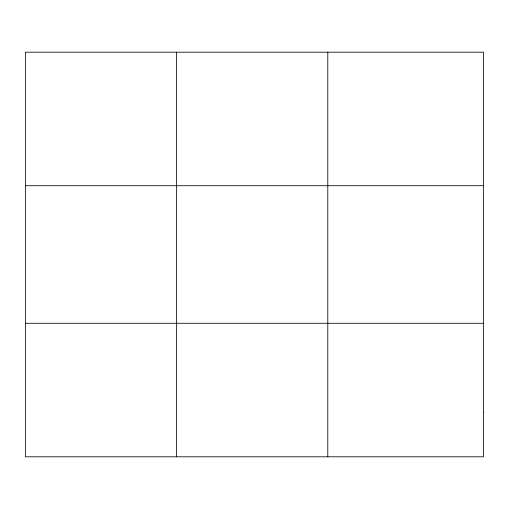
<?xml version="1.0" encoding="UTF-8"?>
<svg xmlns="http://www.w3.org/2000/svg" width="509" height="509" viewBox="0 0 509 509"><rect width="100%" height="100%" fill="white"/><g stroke="black" fill="none" stroke-linecap="round" stroke-linejoin="round"><path stroke-width="0.76" d="M176.623 456.802L176.623 52.198M327.796 456.802L327.796 52.198M25.45 185.715L483.55 185.715M25.45 323.285L483.55 323.285M483.55 412.296L483.55 456.802L25.45 456.802L25.45 52.198L483.55 52.198L483.55 412.296"/></g></svg>
